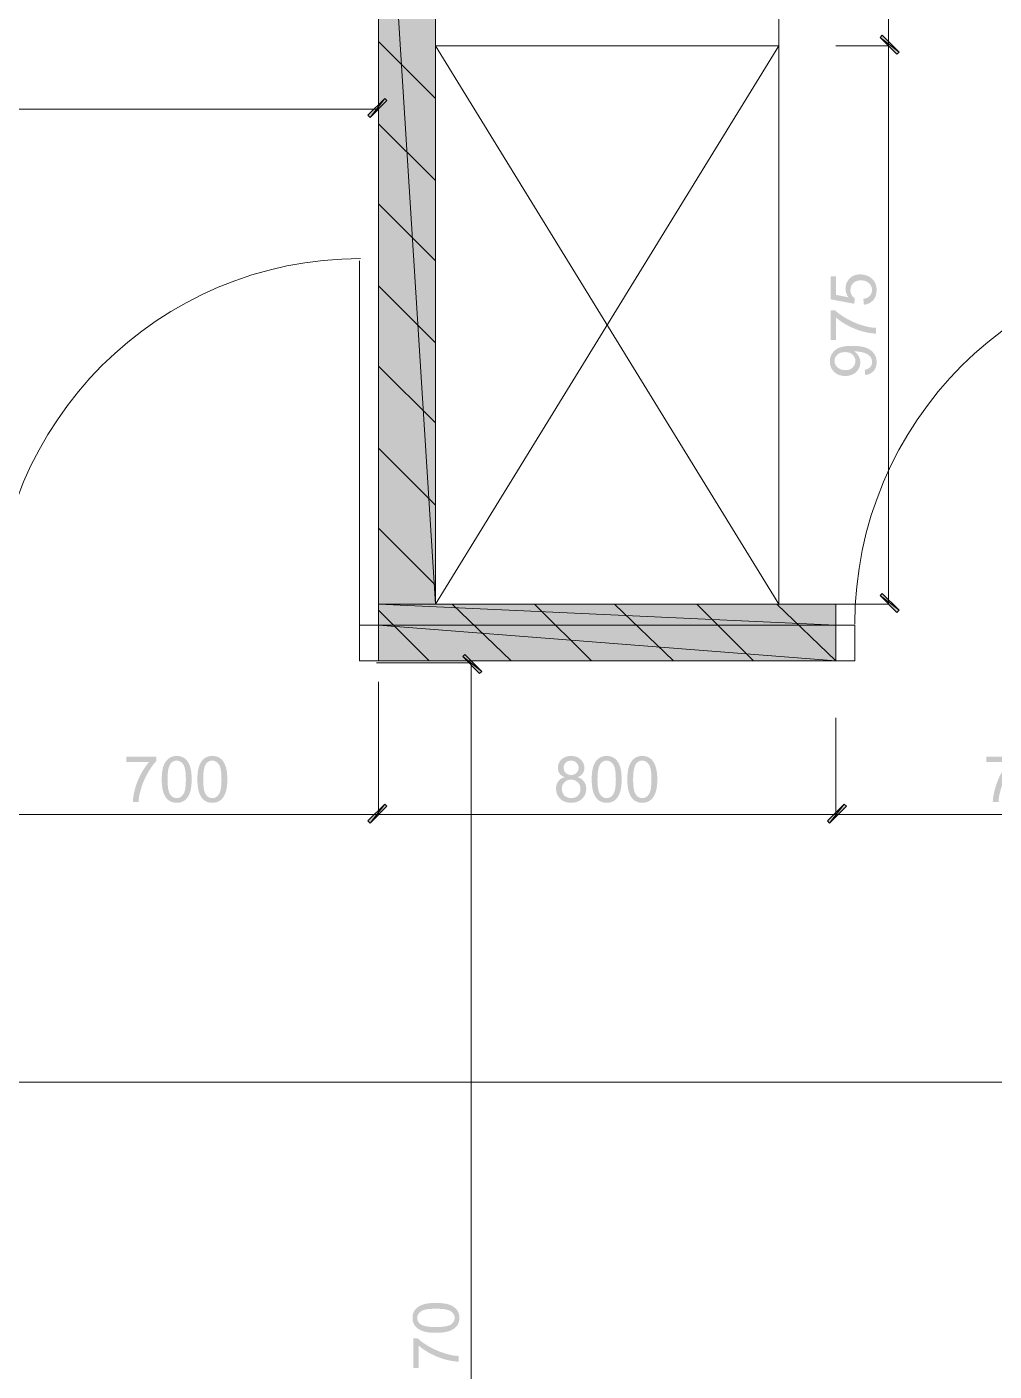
# Model space of a CAD drawing. Header units: inches. Extents: x 23 to 314, y 14 to 225.
# Drawn here: x 161.92 to 185.31, y 112.26 to 144.78 of the extents above; entities that cross this region are included whole.
import ezdxf

# ---------------------------------------------------------------- set-up
doc = ezdxf.new("R2010")
doc.units = ezdxf.units.IN
for name, color, linetype in [('BUYSER', 7, 'Continuous'), ('DIM', 7, 'Continuous'), ('Doors', 7, 'Continuous'), ('KAHUYQNER', 7, 'Continuous'), ('walls', 7, 'Continuous')]:
    doc.layers.add(name, color=color, linetype=linetype)

msp = doc.modelspace()

# ---------------------------------------------------------------- hatches: boundary and pattern name
at = {"layer": 'BUYSER', "true_color": 0x939598, "transparency": 33554687}
for points in [[(171.803, 130.819), (170.427, 130.819), (170.427, 152.684), (171.803, 152.684)], [(181.487, 130.309), (170.427, 130.309), (170.427, 130.819), (181.487, 130.819)], [(181.487, 129.443), (170.427, 129.443), (170.427, 130.309), (181.487, 130.309)]]:
    msp.add_hatch(color=252, dxfattribs=at).paths.add_polyline_path(points, flags=0)
at = {"layer": 'DIM', "true_color": 0x6ec1dd, "transparency": 33554687}
for points in [[(182.557, 144.529), (182.608, 144.58), (183.016, 144.173), (182.965, 144.122)], [(183.016, 144.173), (182.965, 144.122), (182.557, 144.529), (182.608, 144.58)], [(170.58, 143.051), (170.631, 143), (170.223, 142.593), (170.172, 142.644)], [(183.016, 130.666), (182.965, 130.615), (182.557, 131.023), (182.608, 131.074)], [(172.466, 129.545), (172.517, 129.596), (172.924, 129.188), (172.873, 129.137)], [(170.58, 125.977), (170.631, 125.926), (170.223, 125.518), (170.172, 125.569)], [(170.223, 125.518), (170.172, 125.569), (170.58, 125.977), (170.631, 125.926)], [(181.691, 125.977), (181.742, 125.926), (181.334, 125.518), (181.283, 125.569)], [(181.334, 125.518), (181.283, 125.569), (181.691, 125.977), (181.742, 125.926)]]:
    msp.add_hatch(color=133, dxfattribs=at).paths.add_polyline_path(points, flags=0)
h = msp.add_hatch(color=133, dxfattribs=at)
edge = h.paths.add_edge_path(flags=0)
edge.add_spline(control_points=[(182.165, 138.06), (182.165, 138.06), (182.153, 138.203), (182.153, 138.203), (182.222, 138.214), (182.275, 138.238), (182.31, 138.277), (182.345, 138.316), (182.362, 138.362), (182.362, 138.417), (182.362, 138.482), (182.338, 138.537), (182.288, 138.583), (182.239, 138.628), (182.173, 138.651), (182.092, 138.651), (182.014, 138.651), (181.953, 138.629), (181.908, 138.586), (181.863, 138.542), (181.84, 138.485), (181.84, 138.414), (181.84, 138.37), (181.85, 138.331), (181.87, 138.297), (181.89, 138.262), (181.915, 138.234), (181.948, 138.212), (181.948, 138.212), (181.931, 138.084), (181.931, 138.084), (181.931, 138.084), (181.361, 138.192), (181.361, 138.192), (181.361, 138.192), (181.361, 138.744), (181.361, 138.744), (181.361, 138.744), (181.491, 138.744), (181.491, 138.744), (181.491, 138.744), (181.491, 138.301), (181.491, 138.301), (181.491, 138.301), (181.79, 138.241), (181.79, 138.241), (181.743, 138.308), (181.72, 138.378), (181.72, 138.45), (181.72, 138.547), (181.753, 138.629), (181.82, 138.696), (181.887, 138.762), (181.974, 138.796), (182.079, 138.796), (182.179, 138.796), (182.266, 138.766), (182.34, 138.708), (182.43, 138.636), (182.474, 138.539), (182.474, 138.417), (182.474, 138.316), (182.446, 138.233), (182.39, 138.17), (182.334, 138.106), (182.259, 138.069), (182.165, 138.06)], knot_values=[0, 0, 0, 0, 1, 1, 1, 2, 2, 2, 3, 3, 3, 4, 4, 4, 5, 5, 5, 6, 6, 6, 7, 7, 7, 8, 8, 8, 9, 9, 9, 10, 10, 10, 11, 11, 11, 12, 12, 12, 13, 13, 13, 14, 14, 14, 15, 15, 15, 16, 16, 16, 17, 17, 17, 18, 18, 18, 19, 19, 19, 20, 20, 20, 21, 21, 21, 22, 22, 22, 22], degree=3, periodic=1)
h = msp.add_hatch(color=133, dxfattribs=at)
edge = h.paths.add_edge_path(flags=0)
edge.add_spline(control_points=[(181.491, 137.208), (181.491, 137.208), (181.361, 137.208), (181.361, 137.208), (181.361, 137.208), (181.361, 137.926), (181.361, 137.926), (181.361, 137.926), (181.466, 137.926), (181.466, 137.926), (181.54, 137.857), (181.64, 137.787), (181.766, 137.715), (181.889, 137.647), (182.017, 137.594), (182.151, 137.555), (182.205, 137.539), (182.253, 137.527), (182.296, 137.519), (182.351, 137.508), (182.405, 137.503), (182.456, 137.503), (182.456, 137.503), (182.456, 137.363), (182.456, 137.363), (182.372, 137.363), (182.267, 137.38), (182.139, 137.414), (182.016, 137.446), (181.897, 137.493), (181.782, 137.555), (181.666, 137.616), (181.57, 137.682), (181.491, 137.751), (181.491, 137.751), (181.491, 137.208), (181.491, 137.208)], knot_values=[0, 0, 0, 0, 1, 1, 1, 2, 2, 2, 3, 3, 3, 4, 4, 4, 5, 5, 5, 6, 6, 6, 7, 7, 7, 8, 8, 8, 9, 9, 9, 10, 10, 10, 11, 11, 11, 12, 12, 12, 12], degree=3, periodic=1)
h = msp.add_hatch(color=133, dxfattribs=at)
edge = h.paths.add_edge_path(flags=0)
edge.add_spline(control_points=[(182.199, 136.357), (182.199, 136.357), (182.187, 136.488), (182.187, 136.488), (182.248, 136.499), (182.292, 136.52), (182.32, 136.552), (182.348, 136.584), (182.362, 136.624), (182.362, 136.672), (182.362, 136.714), (182.353, 136.751), (182.334, 136.783), (182.315, 136.814), (182.289, 136.839), (182.258, 136.859), (182.226, 136.879), (182.183, 136.896), (182.128, 136.91), (182.073, 136.924), (182.017, 136.931), (181.961, 136.931), (181.961, 136.931), (181.933, 136.931), (181.933, 136.931), (181.976, 136.904), (182.011, 136.867), (182.038, 136.819), (182.066, 136.771), (182.079, 136.72), (182.079, 136.666), (182.079, 136.575), (182.046, 136.497), (181.98, 136.433), (181.913, 136.369), (181.825, 136.337), (181.716, 136.337), (181.604, 136.337), (181.514, 136.37), (181.445, 136.437), (181.376, 136.503), (181.342, 136.586), (181.342, 136.686), (181.342, 136.722), (181.346, 136.756), (181.356, 136.789), (181.366, 136.822), (181.38, 136.853), (181.4, 136.883), (181.439, 136.943), (181.494, 136.989), (181.566, 137.02), (181.638, 137.051), (181.742, 137.066), (181.878, 137.066), (182.02, 137.066), (182.133, 137.051), (182.216, 137.021), (182.3, 136.99), (182.364, 136.944), (182.408, 136.883), (182.452, 136.822), (182.474, 136.751), (182.474, 136.669), (182.474, 136.583), (182.45, 136.512), (182.403, 136.458), (182.355, 136.403), (182.287, 136.369), (182.199, 136.357)], knot_values=[0, 0, 0, 0, 1, 1, 1, 2, 2, 2, 3, 3, 3, 4, 4, 4, 5, 5, 5, 6, 6, 6, 7, 7, 7, 8, 8, 8, 9, 9, 9, 10, 10, 10, 11, 11, 11, 12, 12, 12, 13, 13, 13, 14, 14, 14, 15, 15, 15, 16, 16, 16, 17, 17, 17, 18, 18, 18, 19, 19, 19, 20, 20, 20, 21, 21, 21, 22, 22, 22, 23, 23, 23, 23], degree=3, periodic=1)
edge = h.paths.add_edge_path(flags=0)
edge.add_spline(control_points=[(181.709, 136.915), (181.631, 136.915), (181.569, 136.894), (181.523, 136.853), (181.477, 136.811), (181.454, 136.761), (181.454, 136.702), (181.454, 136.642), (181.479, 136.589), (181.529, 136.544), (181.578, 136.499), (181.642, 136.477), (181.721, 136.477), (181.791, 136.477), (181.848, 136.498), (181.893, 136.54), (181.937, 136.583), (181.959, 136.635), (181.959, 136.699), (181.959, 136.761), (181.937, 136.813), (181.893, 136.854), (181.849, 136.895), (181.788, 136.915), (181.709, 136.915)], knot_values=[0, 0, 0, 0, 1, 1, 1, 2, 2, 2, 3, 3, 3, 4, 4, 4, 5, 5, 5, 6, 6, 6, 7, 7, 7, 8, 8, 8, 8], degree=3, periodic=1)
h = msp.add_hatch(color=133, dxfattribs=at)
edge = h.paths.add_edge_path(flags=0)
edge.add_spline(control_points=[(164.333, 126.992), (164.333, 126.992), (164.333, 127.123), (164.333, 127.123), (164.333, 127.123), (165.051, 127.123), (165.051, 127.123), (165.051, 127.123), (165.051, 127.017), (165.051, 127.017), (164.982, 126.943), (164.912, 126.843), (164.841, 126.717), (164.773, 126.595), (164.719, 126.467), (164.681, 126.333), (164.664, 126.278), (164.652, 126.23), (164.644, 126.188), (164.634, 126.132), (164.628, 126.079), (164.628, 126.028), (164.628, 126.028), (164.488, 126.028), (164.488, 126.028), (164.488, 126.111), (164.506, 126.217), (164.54, 126.344), (164.572, 126.467), (164.619, 126.586), (164.681, 126.702), (164.742, 126.817), (164.807, 126.914), (164.877, 126.992), (164.877, 126.992), (164.333, 126.992), (164.333, 126.992)], knot_values=[0, 0, 0, 0, 1, 1, 1, 2, 2, 2, 3, 3, 3, 4, 4, 4, 5, 5, 5, 6, 6, 6, 7, 7, 7, 8, 8, 8, 9, 9, 9, 10, 10, 10, 11, 11, 11, 12, 12, 12, 12], degree=3, periodic=1)
h = msp.add_hatch(color=133, dxfattribs=at)
edge = h.paths.add_edge_path(flags=0)
edge.add_spline(control_points=[(165.186, 126.575), (165.186, 126.64), (165.189, 126.699), (165.196, 126.752), (165.202, 126.805), (165.212, 126.851), (165.226, 126.891), (165.253, 126.971), (165.293, 127.033), (165.347, 127.076), (165.4, 127.12), (165.467, 127.142), (165.548, 127.142), (165.607, 127.142), (165.659, 127.13), (165.704, 127.106), (165.749, 127.082), (165.786, 127.047), (165.815, 127.003), (165.844, 126.958), (165.867, 126.903), (165.884, 126.838), (165.901, 126.772), (165.909, 126.685), (165.909, 126.575), (165.909, 126.443), (165.896, 126.338), (165.87, 126.259), (165.843, 126.181), (165.803, 126.119), (165.749, 126.075), (165.695, 126.031), (165.628, 126.009), (165.548, 126.009), (165.441, 126.009), (165.357, 126.047), (165.296, 126.124), (165.222, 126.217), (165.186, 126.367), (165.186, 126.575)], knot_values=[0, 0, 0, 0, 1, 1, 1, 2, 2, 2, 3, 3, 3, 4, 4, 4, 5, 5, 5, 6, 6, 6, 7, 7, 7, 8, 8, 8, 9, 9, 9, 10, 10, 10, 11, 11, 11, 12, 12, 12, 13, 13, 13, 13], degree=3, periodic=1)
edge = h.paths.add_edge_path(flags=0)
edge.add_spline(control_points=[(165.326, 126.575), (165.326, 126.394), (165.347, 126.273), (165.389, 126.212), (165.432, 126.151), (165.484, 126.121), (165.548, 126.121), (165.609, 126.121), (165.661, 126.151), (165.705, 126.212), (165.748, 126.273), (165.769, 126.394), (165.769, 126.575), (165.769, 126.758), (165.748, 126.879), (165.705, 126.939), (165.663, 126.999), (165.61, 127.029), (165.546, 127.029), (165.484, 127.029), (165.434, 127.003), (165.396, 126.95), (165.349, 126.882), (165.326, 126.757), (165.326, 126.575)], knot_values=[0, 0, 0, 0, 1, 1, 1, 2, 2, 2, 3, 3, 3, 4, 4, 4, 5, 5, 5, 6, 6, 6, 7, 7, 7, 8, 8, 8, 8], degree=3, periodic=1)
h = msp.add_hatch(color=133, dxfattribs=at)
edge = h.paths.add_edge_path(flags=0)
edge.add_spline(control_points=[(166.048, 126.575), (166.048, 126.64), (166.051, 126.699), (166.057, 126.752), (166.064, 126.805), (166.074, 126.851), (166.088, 126.891), (166.115, 126.971), (166.155, 127.033), (166.208, 127.076), (166.262, 127.12), (166.329, 127.142), (166.409, 127.142), (166.468, 127.142), (166.52, 127.13), (166.566, 127.106), (166.611, 127.082), (166.648, 127.047), (166.677, 127.003), (166.706, 126.958), (166.729, 126.903), (166.746, 126.838), (166.763, 126.772), (166.771, 126.685), (166.771, 126.575), (166.771, 126.443), (166.758, 126.338), (166.731, 126.259), (166.705, 126.181), (166.665, 126.119), (166.611, 126.075), (166.557, 126.031), (166.49, 126.009), (166.409, 126.009), (166.302, 126.009), (166.218, 126.047), (166.157, 126.124), (166.084, 126.217), (166.048, 126.367), (166.048, 126.575)], knot_values=[0, 0, 0, 0, 1, 1, 1, 2, 2, 2, 3, 3, 3, 4, 4, 4, 5, 5, 5, 6, 6, 6, 7, 7, 7, 8, 8, 8, 9, 9, 9, 10, 10, 10, 11, 11, 11, 12, 12, 12, 13, 13, 13, 13], degree=3, periodic=1)
edge = h.paths.add_edge_path(flags=0)
edge.add_spline(control_points=[(166.188, 126.575), (166.188, 126.394), (166.209, 126.273), (166.251, 126.212), (166.293, 126.151), (166.346, 126.121), (166.409, 126.121), (166.471, 126.121), (166.523, 126.151), (166.566, 126.212), (166.609, 126.273), (166.631, 126.394), (166.631, 126.575), (166.631, 126.758), (166.61, 126.879), (166.567, 126.939), (166.524, 126.999), (166.471, 127.029), (166.408, 127.029), (166.346, 127.029), (166.296, 127.003), (166.258, 126.95), (166.211, 126.882), (166.188, 126.757), (166.188, 126.575)], knot_values=[0, 0, 0, 0, 1, 1, 1, 2, 2, 2, 3, 3, 3, 4, 4, 4, 5, 5, 5, 6, 6, 6, 7, 7, 7, 8, 8, 8, 8], degree=3, periodic=1)
h = msp.add_hatch(color=133, dxfattribs=at)
edge = h.paths.add_edge_path(flags=0)
edge.add_spline(control_points=[(174.931, 126.629), (174.876, 126.65), (174.834, 126.679), (174.806, 126.717), (174.779, 126.756), (174.765, 126.802), (174.765, 126.856), (174.765, 126.935), (174.794, 127.003), (174.852, 127.059), (174.91, 127.114), (174.987, 127.142), (175.083, 127.142), (175.181, 127.142), (175.259, 127.114), (175.318, 127.057), (175.376, 127.001), (175.406, 126.933), (175.406, 126.852), (175.406, 126.801), (175.392, 126.756), (175.366, 126.718), (175.339, 126.68), (175.298, 126.651), (175.242, 126.629), (175.31, 126.608), (175.362, 126.572), (175.398, 126.522), (175.433, 126.473), (175.451, 126.414), (175.451, 126.345), (175.451, 126.251), (175.418, 126.171), (175.351, 126.106), (175.283, 126.041), (175.195, 126.009), (175.086, 126.009), (174.977, 126.009), (174.889, 126.041), (174.821, 126.107), (174.754, 126.172), (174.72, 126.252), (174.72, 126.349), (174.72, 126.42), (174.738, 126.48), (174.775, 126.529), (174.811, 126.578), (174.863, 126.611), (174.931, 126.629)], knot_values=[0, 0, 0, 0, 1, 1, 1, 2, 2, 2, 3, 3, 3, 4, 4, 4, 5, 5, 5, 6, 6, 6, 7, 7, 7, 8, 8, 8, 9, 9, 9, 10, 10, 10, 11, 11, 11, 12, 12, 12, 13, 13, 13, 14, 14, 14, 15, 15, 15, 16, 16, 16, 16], degree=3, periodic=1)
edge = h.paths.add_edge_path(flags=0)
edge.add_spline(control_points=[(174.904, 126.86), (174.904, 126.808), (174.921, 126.766), (174.954, 126.732), (174.988, 126.698), (175.032, 126.682), (175.086, 126.682), (175.139, 126.682), (175.182, 126.698), (175.215, 126.732), (175.249, 126.765), (175.266, 126.805), (175.266, 126.853), (175.266, 126.902), (175.249, 126.944), (175.214, 126.978), (175.179, 127.013), (175.136, 127.03), (175.085, 127.03), (175.033, 127.03), (174.99, 127.013), (174.956, 126.98), (174.921, 126.947), (174.904, 126.907), (174.904, 126.86)], knot_values=[0, 0, 0, 0, 1, 1, 1, 2, 2, 2, 3, 3, 3, 4, 4, 4, 5, 5, 5, 6, 6, 6, 7, 7, 7, 8, 8, 8, 8], degree=3, periodic=1)
edge = h.paths.add_edge_path(flags=0)
edge.add_spline(control_points=[(174.86, 126.348), (174.86, 126.31), (174.869, 126.273), (174.887, 126.236), (174.906, 126.199), (174.933, 126.171), (174.97, 126.151), (175.006, 126.131), (175.045, 126.121), (175.087, 126.121), (175.153, 126.121), (175.207, 126.142), (175.249, 126.184), (175.291, 126.226), (175.312, 126.279), (175.312, 126.343), (175.312, 126.408), (175.29, 126.462), (175.246, 126.505), (175.202, 126.549), (175.148, 126.57), (175.083, 126.57), (175.02, 126.57), (174.967, 126.549), (174.924, 126.506), (174.881, 126.464), (174.86, 126.411), (174.86, 126.348)], knot_values=[0, 0, 0, 0, 1, 1, 1, 2, 2, 2, 3, 3, 3, 4, 4, 4, 5, 5, 5, 6, 6, 6, 7, 7, 7, 8, 8, 8, 9, 9, 9, 9], degree=3, periodic=1)
h = msp.add_hatch(color=133, dxfattribs=at)
edge = h.paths.add_edge_path(flags=0)
edge.add_spline(control_points=[(175.583, 126.575), (175.583, 126.64), (175.587, 126.699), (175.593, 126.752), (175.6, 126.805), (175.61, 126.851), (175.623, 126.891), (175.651, 126.971), (175.691, 127.033), (175.744, 127.076), (175.797, 127.12), (175.864, 127.142), (175.945, 127.142), (176.004, 127.142), (176.056, 127.13), (176.101, 127.106), (176.147, 127.082), (176.184, 127.047), (176.213, 127.003), (176.242, 126.958), (176.265, 126.903), (176.281, 126.838), (176.298, 126.772), (176.307, 126.685), (176.307, 126.575), (176.307, 126.443), (176.294, 126.338), (176.267, 126.259), (176.241, 126.181), (176.201, 126.119), (176.147, 126.075), (176.093, 126.031), (176.026, 126.009), (175.945, 126.009), (175.838, 126.009), (175.754, 126.047), (175.693, 126.124), (175.62, 126.217), (175.583, 126.367), (175.583, 126.575)], knot_values=[0, 0, 0, 0, 1, 1, 1, 2, 2, 2, 3, 3, 3, 4, 4, 4, 5, 5, 5, 6, 6, 6, 7, 7, 7, 8, 8, 8, 9, 9, 9, 10, 10, 10, 11, 11, 11, 12, 12, 12, 13, 13, 13, 13], degree=3, periodic=1)
edge = h.paths.add_edge_path(flags=0)
edge.add_spline(control_points=[(175.723, 126.575), (175.723, 126.394), (175.745, 126.273), (175.787, 126.212), (175.829, 126.151), (175.882, 126.121), (175.945, 126.121), (176.007, 126.121), (176.059, 126.151), (176.102, 126.212), (176.145, 126.273), (176.167, 126.394), (176.167, 126.575), (176.167, 126.758), (176.146, 126.879), (176.103, 126.939), (176.06, 126.999), (176.007, 127.029), (175.944, 127.029), (175.882, 127.029), (175.832, 127.003), (175.794, 126.95), (175.747, 126.882), (175.723, 126.757), (175.723, 126.575)], knot_values=[0, 0, 0, 0, 1, 1, 1, 2, 2, 2, 3, 3, 3, 4, 4, 4, 5, 5, 5, 6, 6, 6, 7, 7, 7, 8, 8, 8, 8], degree=3, periodic=1)
h = msp.add_hatch(color=133, dxfattribs=at)
edge = h.paths.add_edge_path(flags=0)
edge.add_spline(control_points=[(176.445, 126.575), (176.445, 126.64), (176.448, 126.699), (176.455, 126.752), (176.461, 126.805), (176.472, 126.851), (176.485, 126.891), (176.512, 126.971), (176.553, 127.033), (176.606, 127.076), (176.659, 127.12), (176.726, 127.142), (176.807, 127.142), (176.866, 127.142), (176.918, 127.13), (176.963, 127.106), (177.008, 127.082), (177.045, 127.047), (177.074, 127.003), (177.103, 126.958), (177.126, 126.903), (177.143, 126.838), (177.16, 126.772), (177.169, 126.685), (177.169, 126.575), (177.169, 126.443), (177.155, 126.338), (177.129, 126.259), (177.102, 126.181), (177.062, 126.119), (177.008, 126.075), (176.955, 126.031), (176.888, 126.009), (176.807, 126.009), (176.7, 126.009), (176.616, 126.047), (176.555, 126.124), (176.482, 126.217), (176.445, 126.367), (176.445, 126.575)], knot_values=[0, 0, 0, 0, 1, 1, 1, 2, 2, 2, 3, 3, 3, 4, 4, 4, 5, 5, 5, 6, 6, 6, 7, 7, 7, 8, 8, 8, 9, 9, 9, 10, 10, 10, 11, 11, 11, 12, 12, 12, 13, 13, 13, 13], degree=3, periodic=1)
edge = h.paths.add_edge_path(flags=0)
edge.add_spline(control_points=[(176.585, 126.575), (176.585, 126.394), (176.606, 126.273), (176.649, 126.212), (176.691, 126.151), (176.744, 126.121), (176.807, 126.121), (176.868, 126.121), (176.921, 126.151), (176.964, 126.212), (177.007, 126.273), (177.029, 126.394), (177.029, 126.575), (177.029, 126.758), (177.007, 126.879), (176.965, 126.939), (176.922, 126.999), (176.869, 127.029), (176.805, 127.029), (176.743, 127.029), (176.693, 127.003), (176.655, 126.95), (176.609, 126.882), (176.585, 126.757), (176.585, 126.575)], knot_values=[0, 0, 0, 0, 1, 1, 1, 2, 2, 2, 3, 3, 3, 4, 4, 4, 5, 5, 5, 6, 6, 6, 7, 7, 7, 8, 8, 8, 8], degree=3, periodic=1)
h = msp.add_hatch(color=133, dxfattribs=at)
edge = h.paths.add_edge_path(flags=0)
edge.add_spline(control_points=[(185.128, 126.992), (185.128, 126.992), (185.128, 127.123), (185.128, 127.123), (185.128, 127.123), (185.846, 127.123), (185.846, 127.123), (185.846, 127.123), (185.846, 127.017), (185.846, 127.017), (185.777, 126.943), (185.707, 126.843), (185.636, 126.717), (185.568, 126.595), (185.515, 126.467), (185.476, 126.333), (185.46, 126.278), (185.447, 126.23), (185.439, 126.188), (185.429, 126.132), (185.423, 126.079), (185.423, 126.028), (185.423, 126.028), (185.283, 126.028), (185.283, 126.028), (185.283, 126.111), (185.301, 126.217), (185.335, 126.344), (185.367, 126.467), (185.414, 126.586), (185.476, 126.702), (185.537, 126.817), (185.603, 126.914), (185.672, 126.992), (185.672, 126.992), (185.128, 126.992), (185.128, 126.992)], knot_values=[0, 0, 0, 0, 1, 1, 1, 2, 2, 2, 3, 3, 3, 4, 4, 4, 5, 5, 5, 6, 6, 6, 7, 7, 7, 8, 8, 8, 9, 9, 9, 10, 10, 10, 11, 11, 11, 12, 12, 12, 12], degree=3, periodic=1)
h = msp.add_hatch(color=133, dxfattribs=at)
edge = h.paths.add_edge_path(flags=0)
edge.add_spline(control_points=[(171.817, 113.183), (171.752, 113.183), (171.693, 113.186), (171.64, 113.193), (171.587, 113.199), (171.54, 113.209), (171.5, 113.223), (171.421, 113.25), (171.359, 113.29), (171.315, 113.344), (171.272, 113.397), (171.25, 113.464), (171.25, 113.545), (171.25, 113.604), (171.262, 113.656), (171.286, 113.701), (171.31, 113.746), (171.344, 113.783), (171.389, 113.812), (171.434, 113.841), (171.489, 113.864), (171.554, 113.881), (171.619, 113.898), (171.707, 113.906), (171.817, 113.906), (171.948, 113.906), (172.054, 113.893), (172.132, 113.867), (172.211, 113.84), (172.272, 113.8), (172.317, 113.746), (172.361, 113.693), (172.383, 113.625), (172.383, 113.545), (172.383, 113.438), (172.344, 113.354), (172.268, 113.293), (172.175, 113.219), (172.025, 113.183), (171.817, 113.183)], knot_values=[0, 0, 0, 0, 1, 1, 1, 2, 2, 2, 3, 3, 3, 4, 4, 4, 5, 5, 5, 6, 6, 6, 7, 7, 7, 8, 8, 8, 9, 9, 9, 10, 10, 10, 11, 11, 11, 12, 12, 12, 13, 13, 13, 13], degree=3, periodic=1)
edge = h.paths.add_edge_path(flags=0)
edge.add_spline(control_points=[(171.817, 113.323), (171.998, 113.323), (172.119, 113.344), (172.18, 113.386), (172.24, 113.429), (172.271, 113.482), (172.271, 113.545), (172.271, 113.606), (172.24, 113.658), (172.18, 113.702), (172.119, 113.745), (171.998, 113.766), (171.817, 113.766), (171.634, 113.766), (171.513, 113.745), (171.453, 113.702), (171.393, 113.66), (171.363, 113.607), (171.363, 113.543), (171.363, 113.481), (171.389, 113.431), (171.442, 113.393), (171.51, 113.346), (171.635, 113.323), (171.817, 113.323)], knot_values=[0, 0, 0, 0, 1, 1, 1, 2, 2, 2, 3, 3, 3, 4, 4, 4, 5, 5, 5, 6, 6, 6, 7, 7, 7, 8, 8, 8, 8], degree=3, periodic=1)
h = msp.add_hatch(color=133, dxfattribs=at)
edge = h.paths.add_edge_path(flags=0)
edge.add_spline(control_points=[(171.4, 112.33), (171.4, 112.33), (171.269, 112.33), (171.269, 112.33), (171.269, 112.33), (171.269, 113.048), (171.269, 113.048), (171.269, 113.048), (171.375, 113.048), (171.375, 113.048), (171.448, 112.979), (171.548, 112.909), (171.674, 112.838), (171.797, 112.77), (171.925, 112.716), (172.059, 112.678), (172.113, 112.661), (172.162, 112.649), (172.204, 112.641), (172.26, 112.631), (172.313, 112.625), (172.364, 112.625), (172.364, 112.625), (172.364, 112.485), (172.364, 112.485), (172.281, 112.485), (172.175, 112.503), (172.047, 112.537), (171.924, 112.569), (171.805, 112.616), (171.69, 112.678), (171.575, 112.739), (171.478, 112.804), (171.4, 112.874), (171.4, 112.874), (171.4, 112.33), (171.4, 112.33)], knot_values=[0, 0, 0, 0, 1, 1, 1, 2, 2, 2, 3, 3, 3, 4, 4, 4, 5, 5, 5, 6, 6, 6, 7, 7, 7, 8, 8, 8, 9, 9, 9, 10, 10, 10, 11, 11, 11, 12, 12, 12, 12], degree=3, periodic=1)

# ---------------------------------------------------------------- linework, layer by layer
at = {"layer": 'BUYSER', "color": 252, "linetype": 'Continuous', "lineweight": 5, "true_color": 0x939598}
for points in [[(171.803, 130.819), (171.803, 152.684), (170.427, 152.684)], [(171.803, 130.819), (170.427, 130.819), (170.427, 152.684)], [(170.427, 152.684), (171.803, 130.819)], [(181.487, 130.309), (181.487, 130.819), (170.427, 130.819)], [(181.487, 130.309), (170.427, 130.309), (170.427, 130.819)], [(170.427, 130.819), (181.487, 130.309)], [(181.487, 129.443), (181.487, 130.309), (170.427, 130.309)], [(181.487, 129.443), (170.427, 129.443), (170.427, 130.309)], [(170.427, 130.309), (181.487, 129.443)], [(170.427, 129.443), (181.487, 129.443)]]:
    msp.add_lwpolyline(points, dxfattribs=at)
at = {"layer": 'BUYSER', "color": 251, "linetype": 'Continuous', "lineweight": 5, "true_color": 0x636466}
for points in [[(171.803, 143.051), (170.427, 144.427)], [(171.803, 141.064), (170.427, 142.44)], [(171.803, 139.127), (170.427, 140.503)], [(171.803, 137.139), (170.427, 138.515)], [(171.803, 135.202), (170.427, 136.578)], [(171.803, 133.214), (170.427, 134.591)], [(171.803, 131.278), (170.427, 132.654)], [(173.638, 129.443), (172.211, 130.819)], [(175.575, 129.443), (174.199, 130.819)], [(177.563, 129.443), (176.135, 130.819)], [(179.499, 129.443), (178.123, 130.819)], [(181.487, 129.443), (180.06, 130.819)], [(171.65, 129.443), (170.427, 130.666)]]:
    msp.add_lwpolyline(points, dxfattribs=at)
at = {"layer": 'DIM', "color": 133, "linetype": 'Continuous', "lineweight": 5, "true_color": 0x6ec1dd}
for points in [[(181.487, 152.684), (182.761, 152.684), (182.761, 144.326)], [(182.557, 144.529), (182.608, 144.58), (183.016, 144.173)], [(183.016, 144.173), (182.608, 144.58), (182.557, 144.529)], [(182.557, 144.529), (182.965, 144.122), (183.016, 144.173)], [(183.016, 144.173), (182.557, 144.529)], [(183.016, 144.173), (182.965, 144.122), (182.557, 144.529)], [(182.557, 144.529), (183.016, 144.173)], [(181.487, 144.326), (182.761, 144.326)], [(181.487, 130.819), (182.761, 130.819), (182.761, 144.326)], [(181.487, 144.326), (182.761, 144.326)], [(170.427, 144.02), (170.427, 142.796), (148.918, 142.796)], [(170.58, 143.051), (170.172, 142.644), (170.223, 142.593)], [(170.58, 143.051), (170.631, 143), (170.223, 142.593)], [(170.223, 142.593), (170.58, 143.051)], [(183.016, 130.666), (182.608, 131.074), (182.557, 131.023)], [(183.016, 130.666), (182.965, 130.615), (182.557, 131.023)], [(182.557, 131.023), (183.016, 130.666)], [(172.466, 129.545), (172.517, 129.596), (172.924, 129.188)], [(172.466, 129.545), (172.873, 129.137), (172.924, 129.188)], [(172.924, 129.188), (172.466, 129.545)], [(170.376, 129.392), (172.67, 129.392), (172.67, 95.09)], [(170.427, 128.933), (170.427, 125.722), (160.692, 125.722)], [(170.427, 128.933), (170.427, 125.722)], [(181.487, 128.067), (181.487, 125.722), (170.427, 125.722)], [(181.487, 128.067), (181.487, 125.722)], [(191.222, 128.067), (191.222, 125.722), (181.487, 125.722)], [(170.58, 125.977), (170.172, 125.569), (170.223, 125.518)], [(170.223, 125.518), (170.172, 125.569), (170.58, 125.977)], [(170.58, 125.977), (170.631, 125.926), (170.223, 125.518)], [(170.223, 125.518), (170.58, 125.977)], [(170.223, 125.518), (170.631, 125.926), (170.58, 125.977)], [(170.58, 125.977), (170.223, 125.518)], [(181.691, 125.977), (181.283, 125.569), (181.334, 125.518)], [(181.334, 125.518), (181.283, 125.569), (181.691, 125.977)], [(181.691, 125.977), (181.742, 125.926), (181.334, 125.518)], [(181.334, 125.518), (181.691, 125.977)], [(181.334, 125.518), (181.742, 125.926), (181.691, 125.977)], [(181.691, 125.977), (181.334, 125.518)], [(191.222, 120.065), (191.222, 119.249), (53.913, 119.249)]]:
    msp.add_lwpolyline(points, dxfattribs=at)
at = {"layer": 'Doors', "color": 18, "linetype": 'Continuous', "lineweight": 5, "true_color": 0x000000}
for points in [[(169.968, 130.309), (169.968, 139.127)], [(170.427, 130.309), (169.968, 130.309)], [(169.968, 130.309), (169.968, 129.443)], [(170.427, 129.443), (170.427, 130.309)], [(170.427, 130.309), (170.427, 129.443)], [(170.427, 130.309), (170.427, 129.443)], [(181.946, 130.309), (181.487, 130.309)], [(181.487, 130.309), (181.487, 129.443)], [(181.487, 130.309), (181.487, 129.443)], [(181.487, 130.309), (181.487, 129.443)], [(181.946, 129.443), (181.946, 130.309)], [(169.968, 129.443), (170.427, 129.443)], [(181.487, 129.443), (181.946, 129.443)]]:
    msp.add_lwpolyline(points, dxfattribs=at)
for points in [[(169.994, 139.178), (165.11, 139.178), (161.151, 135.219), (161.151, 130.335)], [(190.789, 139.178), (185.905, 139.178), (181.946, 135.219), (181.946, 130.335)]]:
    msp.add_open_spline(points, degree=3, dxfattribs=at)
at = {"layer": 'KAHUYQNER', "color": 8, "linetype": 'Continuous', "lineweight": 5, "true_color": 0x767676}
for points in [[(180.111, 144.326), (180.111, 152.684), (171.803, 152.684), (171.803, 144.326), (180.111, 144.326)], [(180.111, 130.819), (180.111, 144.326), (171.803, 144.326), (171.803, 130.819), (180.111, 130.819)]]:
    msp.add_lwpolyline(points, close=True, dxfattribs=at)
for points in [[(171.803, 144.326), (180.111, 130.819)], [(171.803, 130.819), (180.111, 144.326)]]:
    msp.add_lwpolyline(points, dxfattribs=at)
at = {"layer": 'walls', "color": 18, "linetype": 'Continuous', "lineweight": 5, "true_color": 0x000000}
msp.add_lwpolyline([(191.222, 138.464), (191.222, 152.684), (171.803, 152.684), (171.803, 130.819), (181.487, 130.819), (181.487, 129.443), (170.427, 129.443), (170.427, 153.041), (171.395, 154.06), (181.487, 154.06), (181.487, 170.676), (164.871, 170.676), (164.871, 160.584), (163.852, 159.616), (163.495, 159.616), (163.495, 163.744), (146.166, 163.744), (146.166, 130.819), (160.692, 130.819), (160.692, 129.443), (130.519, 129.443)], dxfattribs=at)

doc.saveas('drawing.dxf')
